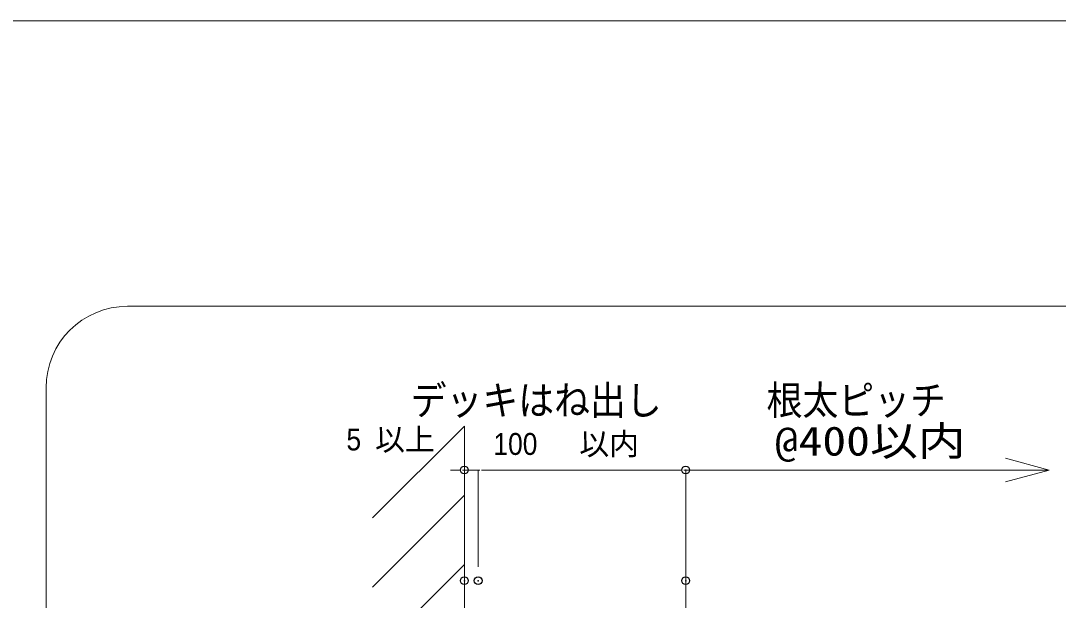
# Model space of a CAD drawing. Units: millimetres, scale not verified. Extents: x -12715 to 12220, y -3398 to 4210.
# Drawn here: x -721.9 to -346.8, y 3386.3 to 3595.8 of the extents above; entities that cross this region are included whole.
import ezdxf
from ezdxf.enums import TextEntityAlignment as Align

# ---------------------------------------------------------------- set-up
doc = ezdxf.new("R2010")
doc.units = ezdxf.units.MM
doc.header["$LTSCALE"] = 5.7
doc.header["$PDMODE"] = 32
doc.header["$PDSIZE"] = 2.85
doc.linetypes.add('CHAIN1', pattern=[8, 5, -1, 1, -1])
for name, color, linetype, lineweight in [('0-0_図枠', 7, 'Continuous', 9), ('0-3_寸法', 7, 'Continuous', 9), ('0-4_一般', 4, 'Continuous', 9), ('0-7_0', 7, 'Continuous', 9)]:
    doc.layers.add(name, color=color, linetype=linetype, lineweight=lineweight)
doc.layers.add('0-8_DEFPOINTS', color=7, linetype='Continuous')
doc.styles.add('Osaka', font='')
doc.styles.add('ＭＳ ゴシック', font='')
doc.styles.get('Osaka').set_extended_font_data('Osaka')
doc.styles.get('ＭＳ ゴシック').set_extended_font_data('MS Gothic')

# ---------------------------------------------------------------- blocks, each defined once
blk = doc.blocks.new('_DOT')
at = {"layer": '0-7_0'}
for p, q in [((-20, 0), (-40, 0)), ((-10, 0), (10, 0))]:
    blk.add_line(p, q, dxfattribs=at)
blk = doc.blocks.new('グループ-305-1')
at = {"layer": '0-4_一般'}
for p, q in [((-33164.3, 21171.4), (-34491.5, 19844.2)), ((-33164.3, 20171.4), (-34491.5, 18844.2)), ((-33164.3, 19171.4), (-34491.5, 17844.2)), ((-33164.3, 18171.4), (-34491.5, 16844.2)), ((-33164.3, 17171.4), (-34491.5, 15844.2)), ((-33164.3, 16171.4), (-34491.5, 14844.2)), ((-33164.3, 15171.4), (-34491.5, 13844.2)), ((-33164.3, 14171.4), (-33759.6, 13576))]:
    blk.add_line(p, q, dxfattribs=at)

msp = doc.modelspace()

# ---------------------------------------------------------------- linework, layer by layer
at = {"layer": '0-0_図枠', "color": 5}
msp.add_lwpolyline([(-1681.016, 3595.811), (318.984, 3595.811), (318.984, 2295.811), (-1681.016, 2295.811)], close=True, dxfattribs=at)
at = {"layer": '0-3_寸法'}
for p, q in [((-564.025, 3433.409), (-566.529, 3433.409)), ((-561.521, 3398.409), (-561.521, 3433.409)), ((-556.521, 3433.409), (-561.521, 3433.409)), ((-556.521, 3398.409), (-556.521, 3433.409)), ((-556.521, 3398.409), (-556.521, 3433.409)), ((-554.018, 3433.409), (-484.025, 3433.409)), ((-554.018, 3433.409), (-551.514, 3433.409)), ((-481.521, 3398.409), (-481.521, 3433.409))]:
    msp.add_line(p, q, dxfattribs=at)
at = {"layer": '0-3_寸法', "color": 4}
msp.add_line((-481.521, 3433.409), (-350.079, 3433.409), dxfattribs=at)
msp.add_lwpolyline([(-365.954, 3437.663), (-350.079, 3433.409), (-365.954, 3429.155)], dxfattribs=at)
at = {"layer": '0-4_一般', "color": 7}
for p, q in [((-683.259, 3492.6), (83.791, 3492.6)), ((-712.734, 3145.991), (-712.734, 3463.125))]:
    msp.add_line(p, q, dxfattribs=at)
at = {"layer": '0-4_一般', "color": 3}
msp.add_line((-561.521, 3449.284), (-561.521, 3259.401), dxfattribs=at)
at = {"layer": '0-4_一般', "linetype": 'CHAIN1'}
msp.add_line((-481.521, 3401.346), (-481.521, 3259.401), dxfattribs=at)
at = {"layer": '0-4_一般', "color": 7}
msp.add_arc((-683.259, 3463.125), 29.475, 90, 180, dxfattribs=at)
at = {"layer": '0-8_DEFPOINTS'}
for p in [(-561.521, 3433.409), (-481.521, 3433.409), (-561.521, 3393.409), (-556.521, 3393.409), (-481.521, 3393.409)]:
    msp.add_point(p, dxfattribs=at)

# ---------------------------------------------------------------- block references
at = {"layer": '0-3_寸法', "xscale": 0.06259308, "yscale": 0.06259308}
for p in [(-561.521, 3433.409), (-481.521, 3433.409)]:
    msp.add_blockref('_DOT', p, dxfattribs=at)
at = {"layer": '0-3_寸法', "xscale": 0.06259308, "yscale": 0.06259308, "rotation": 180}
msp.add_blockref('_DOT', (-556.521, 3433.409), dxfattribs=at)
msp.add_blockref('_DOT', (-556.521, 3433.409), dxfattribs=at)
at = {"layer": '0-4_一般', "xscale": 0.025, "yscale": 0.025}
msp.add_blockref('グループ-305-1', (267.586, 2920), dxfattribs=at)

# ---------------------------------------------------------------- texts
at = {"layer": '0-3_寸法', "color": 4, "style": 'ＭＳ ゴシック'}
for s, width, p in [('デッキはね出し', 0.9, (-580.93, 3450.16)), ('根太ピッチ', 0.9, (-452.263, 3450.2)), ('@400以内', 1.2, (-449.374, 3435.46))]:
    msp.add_text(s, height=10.56, dxfattribs=dict(at, width=width)).set_placement(p, align=Align.BOTTOM_LEFT)
at = {"layer": '0-3_寸法', "style": 'Osaka', "width": 0.9}
for s, p in [('5', (-604.142, 3438.121)), ('100', (-551.017, 3436.495))]:
    msp.add_text(s, height=7.918, dxfattribs=at).set_placement(p, align=Align.BOTTOM_LEFT)
at = {"layer": '0-3_寸法', "style": 'Osaka'}
for s, p in [('以上', (-593.8, 3438.121)), ('以内', (-519.991, 3436.495))]:
    msp.add_text(s, height=7.918, dxfattribs=at).set_placement(p, align=Align.BOTTOM_LEFT)

doc.saveas('drawing.dxf')
